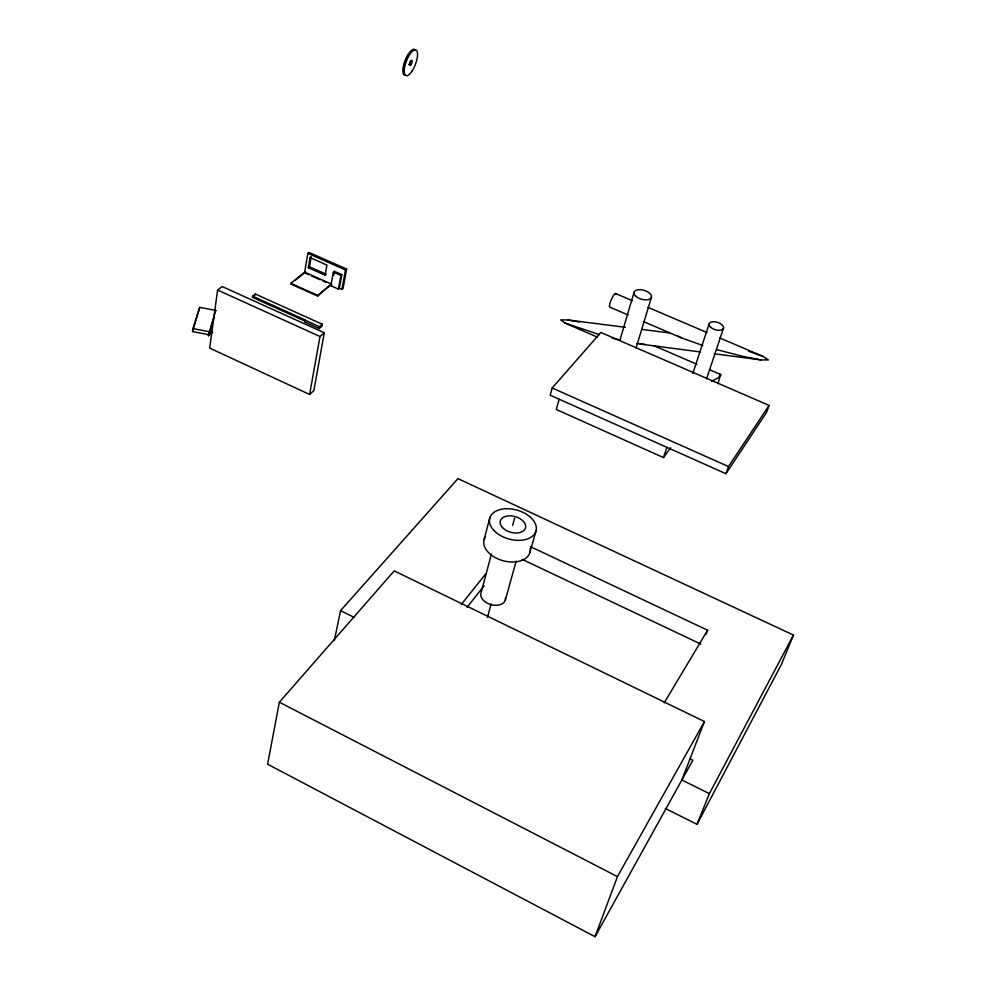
<?xml version="1.0" encoding="UTF-8"?>
<svg xmlns="http://www.w3.org/2000/svg" width="986" height="986" viewBox="0 0 986 986"><rect width="100%" height="100%" fill="white"/><g stroke="black" fill="none" stroke-linecap="round" stroke-linejoin="round"><path stroke-width="1.48" d="M192.923 328.597L209.611 331.801L209.217 334.772L192.541 331.579L192.923 328.597L199.714 307.349L216.107 310.504M199.714 307.349L192.541 331.579M212.828 332.22L208.416 335.733L215.614 310.763M217.61 290.044L209.685 348.095L309.629 394.462L313.856 390.604L324.283 332.775L222.183 286.532L217.61 290.044L319.994 336.509L324.283 332.775M305.13 319.908L304.933 321.079L252.428 297.316L252.601 296.145L255.312 294.001L322.323 324.271L321.991 326.132L319.205 328.535L304.612 321.929L305.13 319.908L252.601 296.145M255.14 295.171L255.312 294.001M290.833 283.327L290.722 283.993L317.689 296.059L331.395 284.042L304.674 272.161L290.833 283.327L317.8 295.393L331.395 284.042M339.344 288.294L341.846 274.638L334.303 271.31L333.342 272.099L330.889 285.767L338.395 289.095L339.344 288.294L341.92 289.44L343.042 288.491L346.628 269.042L309 252.441L307.842 253.353L304.563 272.826L308.778 274.7M308.322 267.736L310.048 257.592L311.194 256.68L309.468 266.812L308.322 267.736L325.146 275.193L326.28 274.268L309.468 266.812M317.689 296.059L317.8 295.393M325.146 275.193L326.933 265.061L310.048 257.592M319.205 328.535L319.538 326.686L322.323 324.271M309.629 394.462L319.994 336.509M333.564 275.402L334.303 271.31M338.395 289.095L340.885 275.439L341.846 274.638M341.92 289.44L345.507 269.967L346.628 269.042M665.402 808.495L697.028 824.358L709.378 793.619L681.868 779.975L704.435 721.542L394.227 570.894L279.371 702.229L267.6 764.187L595.051 936.7L692.825 760.218L690.064 758.863M334.291 640.703L340.577 610.642L457.948 478.617L793.459 635.07L781.331 664.626L697.028 824.358M484.101 539.564L489.808 517.921M491.435 554.058L480.971 593.104A12.658 8.332 15.7 0 0 492.482 604.985A12.658 8.332 15.7 0 0 505.485 597.787M487.441 617.396L491.09 604.036M512.634 525.378L514.667 517.958M552.185 387.991L550.2 395.201L725.942 473.724L766.553 412.382L769.08 405.406L600.856 332.455L552.185 387.991L728.494 466.538L769.08 405.406M559.111 399.33L556.289 409.486L663.492 457.578L670.64 447.73M505.337 599.981L516.22 561.022M529.901 552.419L536.027 530.85M619.837 340.404L634.047 292.374M636.081 348.021L651.5 297.143M208.416 335.733L209.611 331.801M210.043 330.384L214.381 316.186M663.492 457.578L666.807 447.447M692.825 373.46L709.07 324.037M706.555 378.821L723.551 328.005M717.956 383.677L720.593 374.52L709.464 369.713M725.942 473.724L728.494 466.538M706.136 634.158L707.615 630.202L530.419 546.626M595.051 936.7L617.446 876.616L704.435 721.542M720.889 375.025L718.165 377.86L711.682 381.237M709.378 793.619L793.459 635.07M664.219 702.833L707.615 630.202M467.007 607.339L484.101 585.795M461.423 604.282L486.184 573.322M330.889 285.767L331.851 284.966L331.271 284.707M295.332 280.27L305.709 271.902M252.428 297.316L254.24 295.886M208.761 333.219L212.076 330.581M625.37 327.315L567.776 319.957L560.652 319.908L564.941 323.038L597.343 337.113M636.968 343.498L645.017 344.471M714.11 353.752L761.019 359.915L768.39 359.952L763.349 356.575L719.706 337.951M642.034 329.447L669.321 332.935M639.988 344.015L700.504 351.965M567.776 319.957L573.655 320.968M761.019 359.915L743.222 356.451L717.007 349.71M575.121 321.214L579.115 322.065M719.706 374.31L720.593 374.52M612.146 338.062L620.256 340.034M599.414 334.611L564.941 323.038M702.87 345.507L681.93 338.087L643.722 321.683M748.645 351.176L763.349 356.575M615.547 293.508L632.445 300.718M647.925 307.324L707.048 332.553M628.168 315.002L609.767 307.114A7.395 1.528 -66.6 0 1 611.961 298.179A7.395 1.528 -66.6 0 1 615.905 294.617M653.767 345.642L696.929 364.29M307.842 253.353L345.507 269.967M333.342 272.099L340.885 275.439M311.588 275.957L320.019 279.704M322.841 280.948L325.651 282.206M304.933 320.08L319.538 326.686M522.21 559.382L700.824 644.08M340.577 610.642L353.912 617.261M279.371 702.229L617.446 876.616M678.06 336.066L681.93 338.087M259.712 300.077A1.997 1.097 9.1 0 1 258.357 299.128M405.677 75.207A13.792 4.794 -69 0 1 405.32 59.85A13.792 4.794 -69 0 1 415.636 50.594M410.533 60.713A2.712 0.949 -69 0 1 409.769 63.252M409.436 63.819A2.712 0.949 -69 0 1 408.759 64.558M530.123 548.426A23.787 15.098 15.6 0 1 503.846 560.935A23.787 15.098 15.6 0 1 485.211 537.16M411.889 71.337A13.792 4.794 -69 0 0 416.08 50.052A13.792 4.794 -69 0 0 404.679 67.023A13.792 4.794 -69 0 0 411.889 71.337M411.113 64.497A2.712 0.937 -69 0 0 411.926 60.319A2.712 0.937 -69 0 0 409.683 63.671A2.712 0.937 -69 0 0 411.113 64.497M635.896 296.293A9.047 4.622 16.2 0 0 650.945 298.228A9.047 4.622 16.2 0 0 641.455 289.785A9.047 4.622 16.2 0 0 635.896 296.293M710.77 327.364A7.531 3.858 17.6 0 0 723.157 328.93A7.531 3.858 17.6 0 0 714.998 321.806A7.531 3.858 17.6 0 0 710.77 327.364M502.478 527.535A13.052 8.159 15.5 0 0 524.49 529.827A13.052 8.159 15.5 0 0 511.722 515.924A13.052 8.159 15.5 0 0 502.478 527.535M493.776 530.32A23.997 15 15.5 0 0 534.239 534.4A23.997 15 15.5 0 0 510.612 508.899A23.997 15 15.5 0 0 493.776 530.32"/></g></svg>
